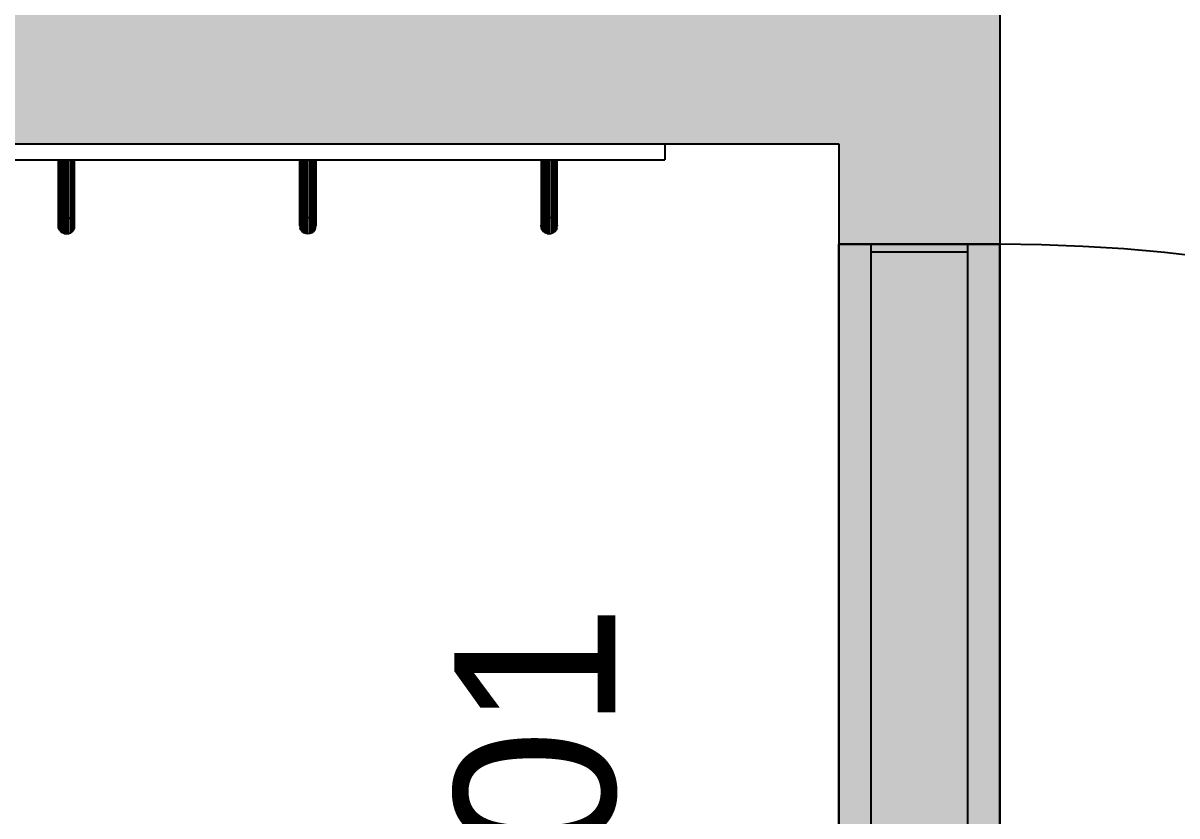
# Model space of a CAD drawing. Header units: inches. Extents: x 0 to 54693, y 0 to 31146.
# Drawn here: x 15946 to 16663, y 16630 to 17123 of the extents above; entities that cross this region are included whole.
import ezdxf
from ezdxf.lldxf.tags import DXFTag

# ---------------------------------------------------------------- set-up
doc = ezdxf.new("R2010")
doc.units = ezdxf.units.IN
doc.header["$MEASUREMENT"] = 0
doc.layers.add('Added', color=3, linetype='Continuous')
doc.styles.get("Standard").update_dxf_attribs({"font": 'arial.ttf'})
tags = doc.linetypes.add('fein_strichliert-A04HDE1766', pattern=[4, 1, -2, 1]).pattern_tags.tags
tags[8:9] = [DXFTag(74, 4), DXFTag(75, 0), DXFTag(340, '0'), DXFTag(46, 0.0), DXFTag(50, 0.0), DXFTag(44, 0.0), DXFTag(45, 0.0)]
tags[6:7] = [DXFTag(74, 4), DXFTag(75, 0), DXFTag(340, '0'), DXFTag(46, 0.0), DXFTag(50, 0.0), DXFTag(44, 0.0), DXFTag(45, 0.0)]
tags[4:5] = [DXFTag(74, 4), DXFTag(75, 0), DXFTag(340, '0'), DXFTag(46, 0.0), DXFTag(50, 0.0), DXFTag(44, 0.0), DXFTag(45, 0.0)]

msp = doc.modelspace()

# ---------------------------------------------------------------- linework, layer by layer
at = {"layer": 'Added', "linetype": 'Continuous', "lineweight": -2, "ltscale": 0.18}
for p, q in [((16553.23, 17148.32), (16553.23, 16985.82)), ((12303.23, 17048.32), (16453.23, 17048.32)), ((14544.79, 17048.32), (16345.03, 17048.32)), ((16345.03, 17048.32), (16345.03, 17038.32)), ((16453.23, 17048.32), (16453.23, 16985.82)), ((14544.79, 17038.32), (16345.03, 17038.32)), ((15968.18, 16997.32), (15968.18, 17038.32)), ((15968.35, 16996.03), (15968.35, 17038.32)), ((15968.85, 17038.32), (15968.85, 16994.82)), ((15969.64, 17038.32), (15969.64, 16993.79)), ((15970.68, 16992.99), (15970.68, 17038.32)), ((15971.88, 17038.32), (15971.88, 16992.5)), ((15973.18, 16992.32), (15973.18, 17038.32)), ((15974.47, 16992.5), (15974.47, 17038.32)), ((15975.68, 17038.32), (15975.68, 16992.99)), ((15976.71, 16993.79), (15976.71, 17038.32)), ((15977.51, 17038.32), (15977.51, 16994.82)), ((15978.01, 17038.32), (15978.01, 16996.03)), ((15978.18, 16997.32), (15978.18, 17038.32)), ((16118.18, 16997.32), (16118.18, 17038.32)), ((16118.35, 17038.32), (16118.35, 16996.03)), ((16118.85, 16994.82), (16118.85, 17038.32)), ((16119.64, 16993.79), (16119.64, 17038.32)), ((16120.68, 17038.32), (16120.68, 16992.99)), ((16121.88, 16992.5), (16121.88, 17038.32)), ((16123.18, 16992.32), (16123.18, 17038.32)), ((16124.47, 17038.32), (16124.47, 16992.5)), ((16125.68, 17038.32), (16125.68, 16992.99)), ((16126.71, 16993.79), (16126.71, 17038.32)), ((16127.51, 17038.32), (16127.51, 16994.82)), ((16128.01, 16996.03), (16128.01, 17038.32)), ((16128.18, 17038.32), (16128.18, 16997.32)), ((16268.18, 17038.32), (16268.18, 16997.32)), ((16268.35, 17038.32), (16268.35, 16996.03)), ((16268.85, 16994.82), (16268.85, 17038.32)), ((16269.64, 17038.32), (16269.64, 16993.79)), ((16270.68, 16992.99), (16270.68, 17038.32)), ((16271.88, 16992.5), (16271.88, 17038.32)), ((16273.18, 16992.32), (16273.18, 17038.32)), ((16274.47, 17038.32), (16274.47, 16992.5)), ((16275.68, 16992.99), (16275.68, 17038.32)), ((16276.71, 16993.79), (16276.71, 17038.32)), ((16277.51, 17038.32), (16277.51, 16994.82)), ((16278.01, 16996.03), (16278.01, 17038.32)), ((16278.18, 16997.32), (16278.18, 17038.32)), ((15968.85, 16999.82), (15969.64, 17000.86)), ((15970.68, 17001.66), (15969.64, 17000.86)), ((15970.68, 17001.66), (15971.88, 17002.15)), ((15971.88, 17002.15), (15973.18, 17002.32)), ((15974.47, 17002.15), (15973.18, 17002.32)), ((15975.68, 17001.66), (15974.47, 17002.15)), ((15975.68, 17001.66), (15976.71, 17000.86)), ((15976.71, 17000.86), (15977.51, 16999.82)), ((16118.85, 16999.82), (16119.64, 17000.86)), ((16120.68, 17001.66), (16119.64, 17000.86)), ((16121.88, 17002.15), (16120.68, 17001.66)), ((16123.18, 17002.32), (16121.88, 17002.15)), ((16124.47, 17002.15), (16123.18, 17002.32)), ((16124.47, 17002.15), (16125.68, 17001.66)), ((16126.71, 17000.86), (16125.68, 17001.66)), ((16126.71, 17000.86), (16127.51, 16999.82)), ((16268.85, 16999.82), (16269.64, 17000.86)), ((16270.68, 17001.66), (16269.64, 17000.86)), ((16271.88, 17002.15), (16270.68, 17001.66)), ((16273.18, 17002.32), (16271.88, 17002.15)), ((16274.47, 17002.15), (16273.18, 17002.32)), ((16275.68, 17001.66), (16274.47, 17002.15)), ((16275.68, 17001.66), (16276.71, 17000.86)), ((16277.51, 16999.82), (16276.71, 17000.86)), ((15968.18, 16997.32), (15968.35, 16998.62)), ((15968.35, 16996.03), (15968.18, 16997.32)), ((15968.85, 16999.82), (15968.35, 16998.62)), ((15968.85, 16994.82), (15968.35, 16996.03)), ((15969.64, 16993.79), (15968.85, 16994.82)), ((15970.68, 16992.99), (15969.64, 16993.79)), ((15971.88, 16992.5), (15970.68, 16992.99)), ((15974.47, 16992.5), (15975.68, 16992.99)), ((15976.71, 16993.79), (15975.68, 16992.99)), ((15976.71, 16993.79), (15977.51, 16994.82)), ((15978.01, 16998.62), (15977.51, 16999.82)), ((15978.01, 16996.03), (15977.51, 16994.82)), ((15978.18, 16997.32), (15978.01, 16998.62)), ((15978.01, 16996.03), (15978.18, 16997.32)), ((16118.35, 16998.62), (16118.18, 16997.32)), ((16118.18, 16997.32), (16118.35, 16996.03)), ((16118.35, 16998.62), (16118.85, 16999.82)), ((16118.85, 16994.82), (16118.35, 16996.03)), ((16119.64, 16993.79), (16118.85, 16994.82)), ((16120.68, 16992.99), (16119.64, 16993.79)), ((16121.88, 16992.5), (16120.68, 16992.99)), ((16125.68, 16992.99), (16124.47, 16992.5)), ((16126.71, 16993.79), (16125.68, 16992.99)), ((16126.71, 16993.79), (16127.51, 16994.82)), ((16128.01, 16998.62), (16127.51, 16999.82)), ((16127.51, 16994.82), (16128.01, 16996.03)), ((16128.18, 16997.32), (16128.01, 16998.62)), ((16128.01, 16996.03), (16128.18, 16997.32)), ((16268.18, 16997.32), (16268.35, 16998.62)), ((16268.35, 16996.03), (16268.18, 16997.32)), ((16268.35, 16998.62), (16268.85, 16999.82)), ((16268.85, 16994.82), (16268.35, 16996.03)), ((16268.85, 16994.82), (16269.64, 16993.79)), ((16269.64, 16993.79), (16270.68, 16992.99)), ((16271.88, 16992.5), (16270.68, 16992.99)), ((16275.68, 16992.99), (16274.47, 16992.5)), ((16275.68, 16992.99), (16276.71, 16993.79)), ((16276.71, 16993.79), (16277.51, 16994.82)), ((16277.51, 16999.82), (16278.01, 16998.62)), ((16278.01, 16996.03), (16277.51, 16994.82)), ((16278.01, 16998.62), (16278.18, 16997.32)), ((16278.01, 16996.03), (16278.18, 16997.32)), ((15971.88, 16992.5), (15973.18, 16992.32)), ((15973.18, 16992.32), (15974.47, 16992.5)), ((16123.18, 16992.32), (16121.88, 16992.5)), ((16124.47, 16992.5), (16123.18, 16992.32)), ((16271.88, 16992.5), (16273.18, 16992.32)), ((16273.18, 16992.32), (16274.47, 16992.5)), ((16453.23, 16985.82), (16553.23, 16985.82)), ((16453.23, 15985.82), (16453.23, 16985.82)), ((16553.23, 16985.82), (16453.23, 16985.82)), ((16473.23, 15985.82), (16473.23, 16985.82)), ((16533.23, 15985.82), (16533.23, 16985.82)), ((16553.23, 15985.82), (16553.23, 16985.82)), ((16533.23, 16980.82), (16473.23, 16980.82))]:
    msp.add_line(p, q, dxfattribs=at)
at = {"layer": 'Added', "linetype": 'fein_strichliert-A04HDE1766', "lineweight": -2, "ltscale": 0.18}
for p, q in [((16453.23, 16985.82), (16453.23, 15985.82)), ((16533.23, 16985.82), (16473.23, 16985.82)), ((16553.23, 16985.82), (16553.23, 15985.82))]:
    msp.add_line(p, q, dxfattribs=at)
at = {"layer": 'Added', "linetype": 'Continuous', "lineweight": -2, "ltscale": 0.18}
msp.add_ellipse((16553.23, 15985.82), major_axis=(1000, 0), ratio=1, start_param=0, end_param=1.570796, dxfattribs=at)
for points in [[(16553.23, 17148.32), (16553.23, 17048.32), (11753.23, 17148.32), (11753.23, 17048.32)], [(16553.23, 16985.82), (16453.23, 16985.82), (16553.23, 17048.32), (16453.23, 17048.32)], [(16553.23, 16985.82), (16453.23, 16985.82), (16553.23, 15985.82), (16453.23, 15985.82)], [(16453.23, 15985.82), (16553.23, 15985.82), (16453.23, 16985.82), (16553.23, 16985.82)]]:
    msp.add_solid(points, dxfattribs=at)

# ---------------------------------------------------------------- texts
at = {"layer": 'Added'}
msp.add_text('32103.01', height=100, rotation=90, dxfattribs=at).set_placement((16314.19, 16179.36))

doc.saveas('drawing.dxf')
